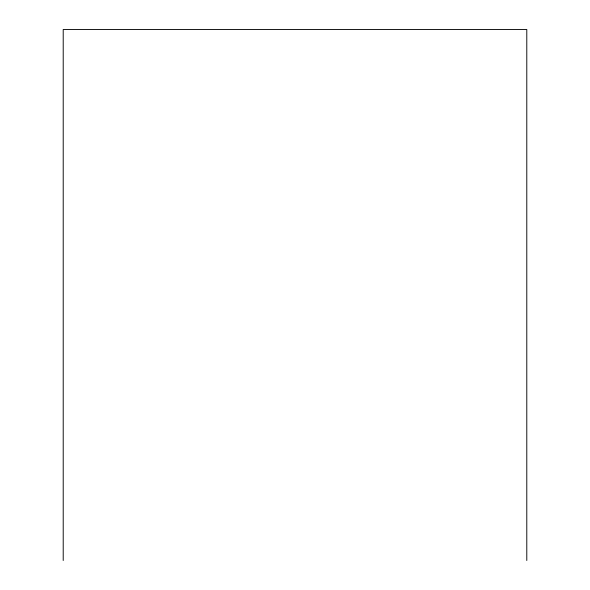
<?xml version="1.0" encoding="UTF-8"?>
<svg xmlns="http://www.w3.org/2000/svg" width="590" height="590" viewBox="0 0 590 590"><rect width="100%" height="100%" fill="white"/><g stroke="black" fill="none" stroke-linecap="round" stroke-linejoin="round"><path stroke-width="0.89" d="M526.789 560.5L526.789 29.5L63.211 29.5L63.211 560.5"/></g></svg>
